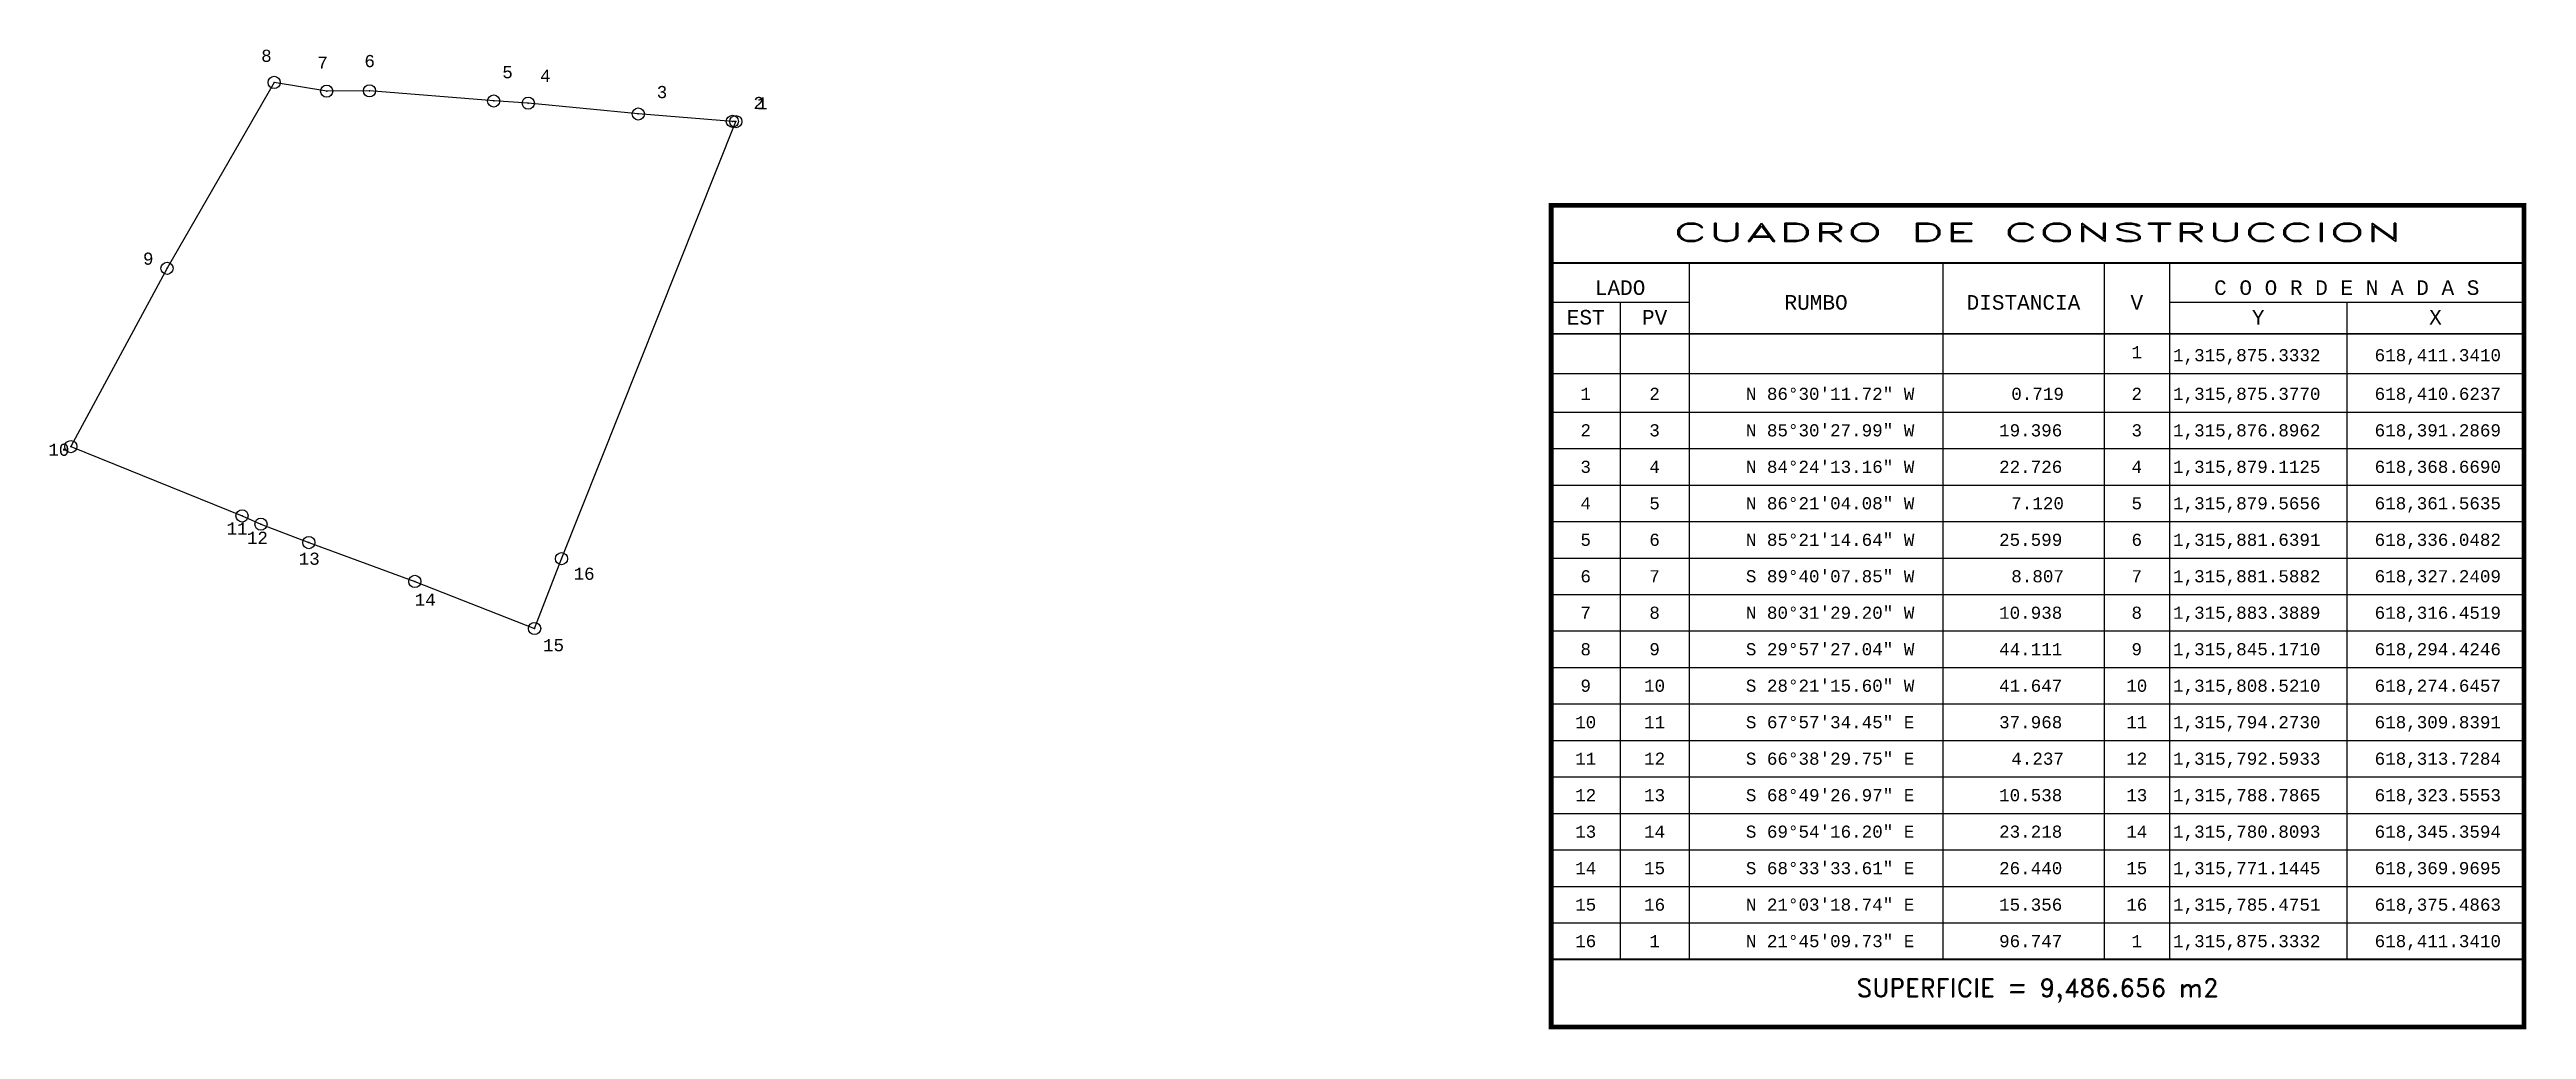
# Model space of a CAD drawing. Header units: millimetres. Extents: x 618270 to 618779, y 1315689 to 1315890.
import ezdxf
from ezdxf.enums import TextEntityAlignment as Align

# ---------------------------------------------------------------- set-up
doc = ezdxf.new("R2010")
doc.units = ezdxf.units.MM
doc.header["$PDMODE"] = 32
doc.header["$PDSIZE"] = 2.5
for name, color, linetype in [('CVL_CUADCON', 1, 'Continuous'), ('CVL_CUADCON_LIN', 8, 'Continuous'), ('CVL_CUADCON_TIT', 1, 'Continuous'), ('CVL_CUADCON_TX', 2, 'Continuous'), ('CVL_PUNTO', 2, 'Continuous'), ('CVL_PUNTO_NUM', 2, 'Continuous')]:
    doc.layers.add(name, color=color, linetype=linetype)
doc.styles.add('HUECA1', font='hueca1.shx')
doc.styles.add('MONOTXT4', font='monotxt4.shx')

msp = doc.modelspace()

# ---------------------------------------------------------------- linework, layer by layer
at = {"color": 1}
msp.add_lwpolyline([(618411.34, 1315875.33), (618410.62, 1315875.38), (618391.29, 1315876.9), (618368.67, 1315879.11), (618361.56, 1315879.57), (618336.05, 1315881.64), (618327.24, 1315881.59), (618316.45, 1315883.39), (618294.42, 1315845.17), (618274.65, 1315808.52), (618309.84, 1315794.27), (618313.73, 1315792.59), (618323.56, 1315788.79), (618345.36, 1315780.81), (618369.97, 1315771.14), (618375.49, 1315785.48)], close=True, dxfattribs=at)
at = {"layer": 'CVL_CUADCON', "color": 1, "linetype": 'Continuous', "const_width": 1, "flags": 128}
msp.add_lwpolyline([(618578.92, 1315858.12), (618778.85, 1315858.12), (618778.85, 1315689.2), (618578.92, 1315689.2)], close=True, dxfattribs=at)
at = {"layer": 'CVL_CUADCON', "color": 1, "linetype": 'Continuous', "const_width": 0.375, "flags": 128}
for points in [[(618578.92, 1315846.25), (618778.85, 1315846.25)], [(618578.92, 1315831.7), (618778.85, 1315831.7)], [(618578.92, 1315703.12), (618778.85, 1315703.12)]]:
    msp.add_lwpolyline(points, dxfattribs=at)
at = {"layer": 'CVL_CUADCON_LIN', "color": 8, "linetype": 'Continuous'}
for p, q in [((618607.24, 1315846.25), (618607.24, 1315703.12)), ((618659.42, 1315846.25), (618659.42, 1315703.12)), ((618692.53, 1315846.25), (618692.53, 1315703.12)), ((618705.99, 1315846.25), (618705.99, 1315703.12)), ((618578.92, 1315838.18), (618607.24, 1315838.18)), ((618593.07, 1315838.18), (618593.07, 1315703.12)), ((618705.99, 1315838.18), (618778.85, 1315838.18)), ((618742.42, 1315838.18), (618742.42, 1315703.12)), ((618578.92, 1315823.57), (618778.85, 1315823.57)), ((618578.92, 1315815.62), (618778.85, 1315815.62)), ((618578.92, 1315808.12), (618778.85, 1315808.12)), ((618578.92, 1315800.62), (618778.85, 1315800.62)), ((618578.92, 1315793.12), (618778.85, 1315793.12)), ((618578.92, 1315785.62), (618778.85, 1315785.62)), ((618578.92, 1315778.12), (618778.85, 1315778.12)), ((618578.92, 1315770.62), (618778.85, 1315770.62)), ((618578.92, 1315763.12), (618778.85, 1315763.12)), ((618578.92, 1315755.62), (618778.85, 1315755.62)), ((618578.92, 1315748.12), (618778.85, 1315748.12)), ((618578.92, 1315740.62), (618778.85, 1315740.62)), ((618578.92, 1315733.12), (618778.85, 1315733.12)), ((618578.92, 1315725.62), (618778.85, 1315725.62)), ((618578.92, 1315718.12), (618778.85, 1315718.12)), ((618578.92, 1315710.62), (618778.85, 1315710.62)), ((618578.92, 1315703.12), (618778.85, 1315703.12))]:
    msp.add_line(p, q, dxfattribs=at)
at = {"layer": 'CVL_PUNTO', "color": 2}
for p in [(618316.45, 1315883.39), (618327.24, 1315881.59), (618336.05, 1315881.64), (618361.56, 1315879.57), (618368.67, 1315879.11), (618391.29, 1315876.9), (618410.62, 1315875.38), (618411.34, 1315875.33), (618294.42, 1315845.17), (618274.65, 1315808.52), (618309.84, 1315794.27), (618313.73, 1315792.59), (618323.56, 1315788.79), (618375.49, 1315785.48), (618345.36, 1315780.81), (618369.97, 1315771.14)]:
    msp.add_point(p, dxfattribs=at)

# ---------------------------------------------------------------- texts
at = {"layer": 'CVL_CUADCON_TIT', "color": 1, "style": 'HUECA1', "width": 1.758658}
msp.add_text('CUADRO DE CONSTRUCCION', height=3.75, dxfattribs=at).set_placement((618603.92, 1315850.7), (618753.85, 1315850.7), align=Align.FIT)
at = {"layer": 'CVL_CUADCON_TIT', "color": 1, "style": 'MONOTXT4'}
for s, p in [('LADO', (618593.07, 1315839.7)), ('C O O R D E N A D A S', (618742.42, 1315839.7)), ('EST', (618586, 1315833.61)), ('PV', (618600.17, 1315833.61)), ('Y', (618724.22, 1315833.61)), ('X', (618760.65, 1315833.61))]:
    msp.add_text(s, height=3, dxfattribs=at).set_placement(p, align=Align.CENTER)
at = {"layer": 'CVL_CUADCON_TIT', "color": 1}
for s, height, style, p in [('RUMBO', 3, 'MONOTXT4', (618633.35, 1315838.17)), ('DISTANCIA', 3, 'MONOTXT4', (618675.97, 1315838.17)), ('V', 3, 'MONOTXT4', (618699.27, 1315838.17)), ('SUPERFICIE = 9,486.656 m2', 3.75, 'HUECA1', (618678.89, 1315696.7))]:
    msp.add_text(s, height=height, dxfattribs=dict(at, style=style)).set_placement(p, align=Align.MIDDLE)
at = {"layer": 'CVL_CUADCON_TX', "color": 2, "style": 'MONOTXT4'}
for s, p in [('1', (618699.26, 1315826.69)), ('1', (618586, 1315818.12)), ('2', (618600.16, 1315818.12)), ('2', (618699.26, 1315818.12)), ('2', (618586, 1315810.62)), ('3', (618600.16, 1315810.62)), ('3', (618699.26, 1315810.62)), ('3', (618586, 1315803.12)), ('4', (618600.16, 1315803.12)), ('4', (618699.26, 1315803.12)), ('4', (618586, 1315795.62)), ('5', (618600.16, 1315795.62)), ('5', (618699.26, 1315795.62)), ('5', (618586, 1315788.12)), ('6', (618600.16, 1315788.12)), ('6', (618699.26, 1315788.12)), ('6', (618586, 1315780.62)), ('7', (618600.16, 1315780.62)), ('7', (618699.26, 1315780.62)), ('7', (618586, 1315773.12)), ('8', (618600.16, 1315773.12)), ('8', (618699.26, 1315773.12)), ('8', (618586, 1315765.62)), ('9', (618600.16, 1315765.62)), ('9', (618699.26, 1315765.62)), ('9', (618586, 1315758.12)), ('10', (618600.16, 1315758.12)), ('10', (618699.26, 1315758.12)), ('10', (618586, 1315750.62)), ('11', (618600.16, 1315750.62)), ('11', (618699.26, 1315750.62)), ('11', (618586, 1315743.12)), ('12', (618600.16, 1315743.12)), ('12', (618699.26, 1315743.12)), ('12', (618586, 1315735.62)), ('13', (618600.16, 1315735.62)), ('13', (618699.26, 1315735.62)), ('13', (618586, 1315728.12)), ('14', (618600.16, 1315728.12)), ('14', (618699.26, 1315728.12)), ('14', (618586, 1315720.62)), ('15', (618600.16, 1315720.62)), ('15', (618699.26, 1315720.62)), ('15', (618586, 1315713.12)), ('16', (618600.16, 1315713.12)), ('16', (618699.26, 1315713.12)), ('16', (618586, 1315705.62)), ('1', (618600.16, 1315705.62)), ('1', (618699.26, 1315705.62))]:
    msp.add_text(s, height=2.5, dxfattribs=at).set_placement(p, align=Align.CENTER)
for s, p in [('1,315,875.3332', (618706.72, 1315826.07)), ('618,411.3410', (618748.15, 1315826.07)), ('N 86%%d30\'11.72" W', (618618.92, 1315818.12)), ('0.719', (618673.47, 1315818.12)), ('1,315,875.3770', (618706.72, 1315818.12)), ('618,410.6237', (618748.15, 1315818.12)), ('N 85%%d30\'27.99" W', (618618.92, 1315810.62)), ('19.396', (618670.97, 1315810.62)), ('1,315,876.8962', (618706.72, 1315810.62)), ('618,391.2869', (618748.15, 1315810.62)), ('N 84%%d24\'13.16" W', (618618.92, 1315803.12)), ('22.726', (618670.97, 1315803.12)), ('1,315,879.1125', (618706.72, 1315803.12)), ('618,368.6690', (618748.15, 1315803.12)), ('N 86%%d21\'04.08" W', (618618.92, 1315795.62)), ('7.120', (618673.47, 1315795.62)), ('1,315,879.5656', (618706.72, 1315795.62)), ('618,361.5635', (618748.15, 1315795.62)), ('N 85%%d21\'14.64" W', (618618.92, 1315788.12)), ('25.599', (618670.97, 1315788.12)), ('1,315,881.6391', (618706.72, 1315788.12)), ('618,336.0482', (618748.15, 1315788.12)), ('S 89%%d40\'07.85" W', (618618.92, 1315780.62)), ('8.807', (618673.47, 1315780.62)), ('1,315,881.5882', (618706.72, 1315780.62)), ('618,327.2409', (618748.15, 1315780.62)), ('N 80%%d31\'29.20" W', (618618.92, 1315773.12)), ('10.938', (618670.97, 1315773.12)), ('1,315,883.3889', (618706.72, 1315773.12)), ('618,316.4519', (618748.15, 1315773.12)), ('S 29%%d57\'27.04" W', (618618.92, 1315765.62)), ('44.111', (618670.97, 1315765.62)), ('1,315,845.1710', (618706.72, 1315765.62)), ('618,294.4246', (618748.15, 1315765.62)), ('S 28%%d21\'15.60" W', (618618.92, 1315758.12)), ('41.647', (618670.97, 1315758.12)), ('1,315,808.5210', (618706.72, 1315758.12)), ('618,274.6457', (618748.15, 1315758.12)), ('S 67%%d57\'34.45" E', (618618.92, 1315750.62)), ('37.968', (618670.97, 1315750.62)), ('1,315,794.2730', (618706.72, 1315750.62)), ('618,309.8391', (618748.15, 1315750.62)), ('S 66%%d38\'29.75" E', (618618.92, 1315743.12)), ('4.237', (618673.47, 1315743.12)), ('1,315,792.5933', (618706.72, 1315743.12)), ('618,313.7284', (618748.15, 1315743.12)), ('S 68%%d49\'26.97" E', (618618.92, 1315735.62)), ('10.538', (618670.97, 1315735.62)), ('1,315,788.7865', (618706.72, 1315735.62)), ('618,323.5553', (618748.15, 1315735.62)), ('S 69%%d54\'16.20" E', (618618.92, 1315728.12)), ('23.218', (618670.97, 1315728.12)), ('1,315,780.8093', (618706.72, 1315728.12)), ('618,345.3594', (618748.15, 1315728.12)), ('S 68%%d33\'33.61" E', (618618.92, 1315720.62)), ('26.440', (618670.97, 1315720.62)), ('1,315,771.1445', (618706.72, 1315720.62)), ('618,369.9695', (618748.15, 1315720.62)), ('N 21%%d03\'18.74" E', (618618.92, 1315713.12)), ('15.356', (618670.97, 1315713.12)), ('1,315,785.4751', (618706.72, 1315713.12)), ('618,375.4863', (618748.15, 1315713.12)), ('N 21%%d45\'09.73" E', (618618.92, 1315705.62)), ('96.747', (618670.97, 1315705.62)), ('1,315,875.3332', (618706.72, 1315705.62)), ('618,411.3410', (618748.15, 1315705.62))]:
    msp.add_text(s, height=2.5, dxfattribs=at).set_placement(p)
at = {"layer": 'CVL_PUNTO_NUM', "color": 2, "style": 'MONOTXT4'}
for s, p in [('8', (618313.77, 1315887.61)), ('7', (618325.32, 1315886.2)), ('6', (618334.99, 1315886.53)), ('5', (618363.33, 1315884.24)), ('4', (618371.09, 1315883.49)), ('3', (618395.07, 1315880.16)), ('2', (618414.94, 1315877.9)), ('1', (618415.67, 1315877.83)), ('9', (618289.48, 1315845.91)), ('10', (618270.02, 1315806.63)), ('11', (618306.65, 1315790.42)), ('12', (618310.83, 1315788.52)), ('13', (618321.49, 1315784.23)), ('16', (618377.98, 1315781.14)), ('14', (618345.33, 1315775.81)), ('15', (618371.69, 1315766.45))]:
    msp.add_text(s, height=2.5, dxfattribs=at).set_placement(p)

doc.saveas('drawing.dxf')
